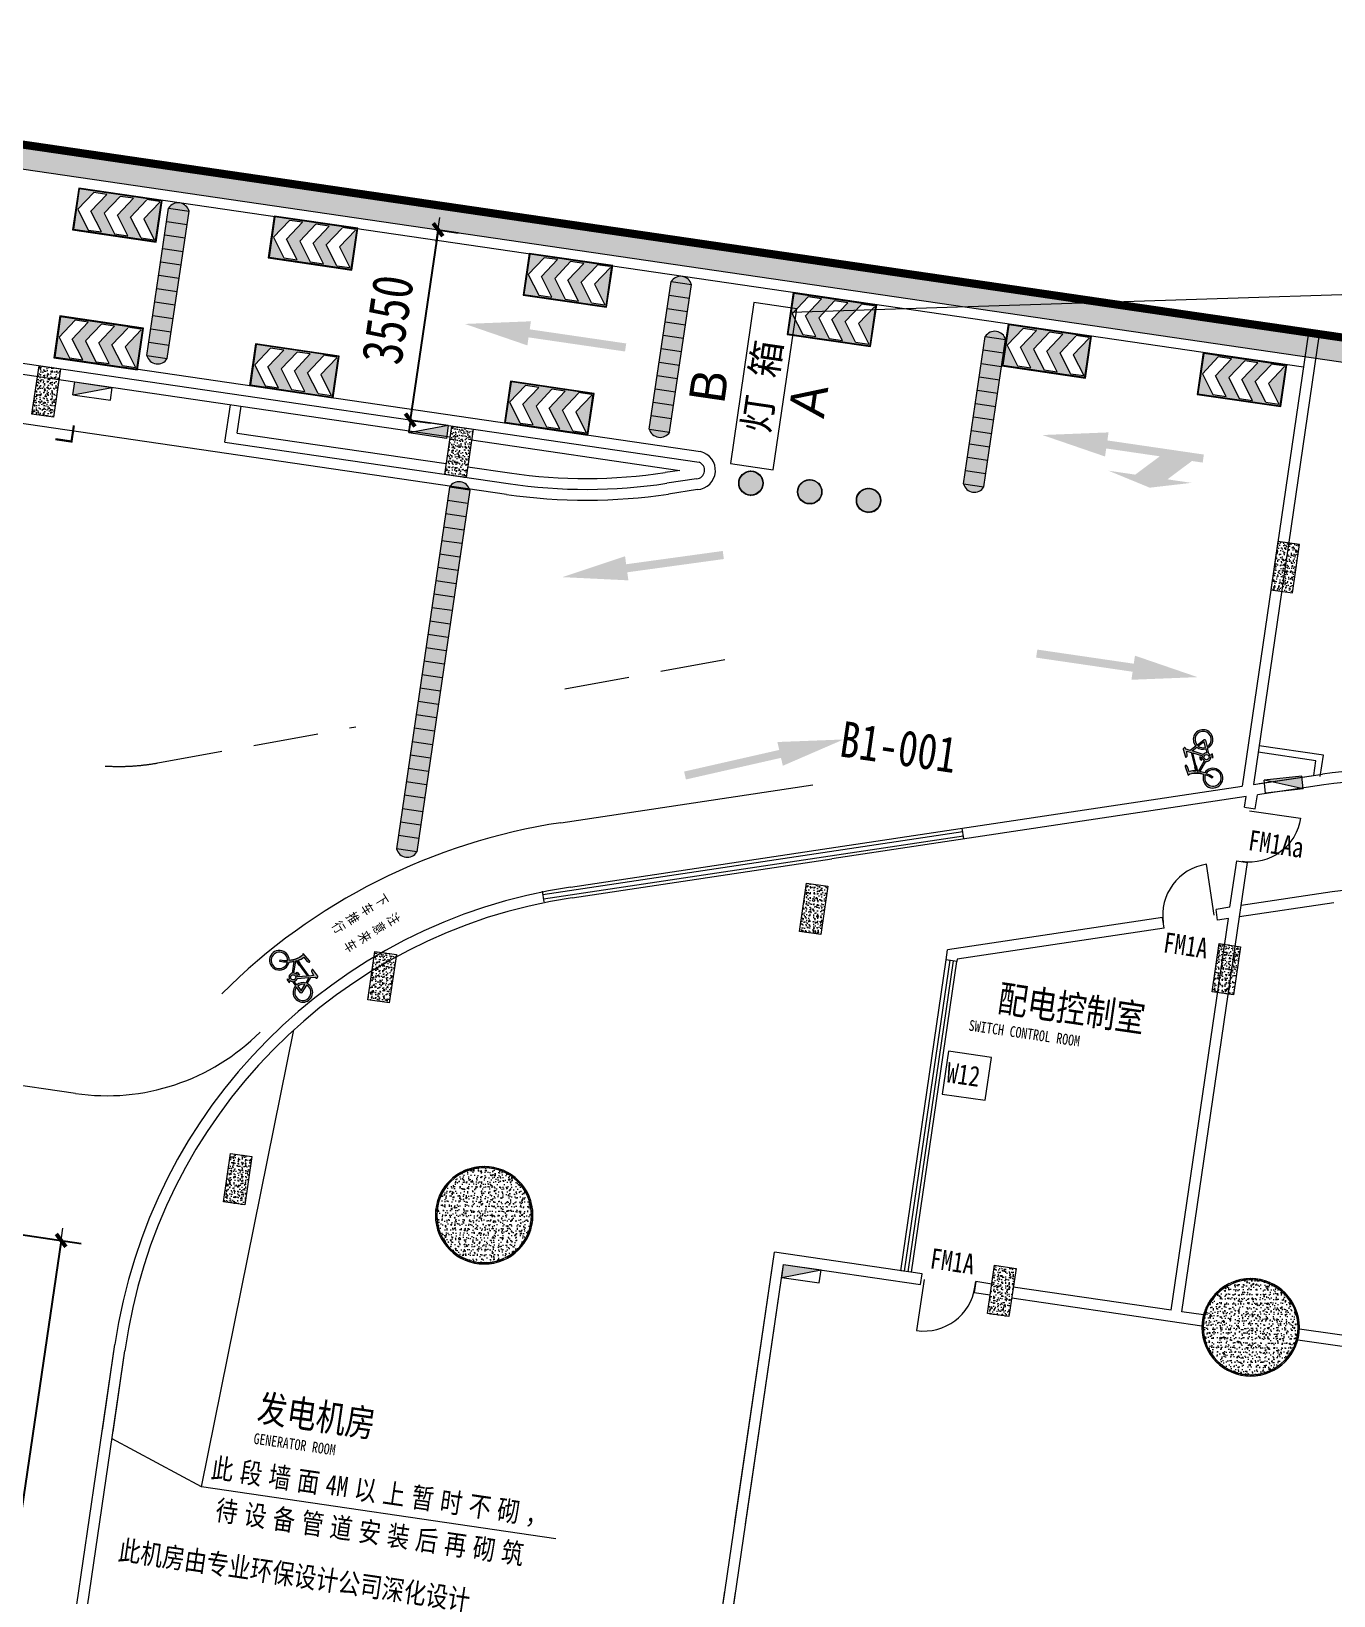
# Model space of a CAD drawing. Header units: inches. Extents: x -414268 to 632271, y -366004 to 318730.
# Drawn here: x 527222 to 551264, y 111074 to 139950 of the extents above; entities that cross this region are included whole.
import ezdxf
from ezdxf.enums import TextEntityAlignment as Align

# ---------------------------------------------------------------- set-up
doc = ezdxf.new("R2010")
doc.units = ezdxf.units.IN
doc.header["$LTSCALE"] = 1200
doc.header["$MEASUREMENT"] = 0
for name, pattern in [('DASH', [0.35, 0.25, -0.1]), ('DASHEDX2', [1.5, 1, -0.5]), ('LTP-UG1$0$HIDDEN', [0.375, 0.25, -0.125])]:
    doc.linetypes.add(name, pattern=pattern)
doc.layers.get('0').update_dxf_attribs({"linetype": 'CONTINUOUS', "lineweight": 0})
doc.layers.get('DEFPOINTS').update_dxf_attribs({"linetype": 'CONTINUOUS', "lineweight": 0})
for name, color, linetype, lineweight in [('0--PAI--', 7, 'CONTINUOUS', 0), ('0--PAI--BLACK', 7, 'CONTINUOUS', 0), ('0--PAI--BLUE', 5, 'CONTINUOUS', 0), ('0--PAI--HUANG', 40, 'CONTINUOUS', 0), ('0--尺寸', 3, 'CONTINUOUS', 0), ('0--灯箱编号', 3, 'CONTINUOUS', 0), ('0--直行箭头', 7, 'CONTINUOUS', 0), ('0--立面标', 7, 'CONTINUOUS', 0), ('0--路缘线', 1, 'CONTINUOUS', 0), ('0－－直行转弯箭头', 7, 'CONTINUOUS', 0), ('7', 7, 'CONTINUOUS', 0), ('COL-GRID-UG-2$0$A-ANNO-DIM', 7, 'CONTINUOUS', 0), ('COL-GRID-UG-2$0$A-CORE-PAR', 7, 'CONTINUOUS', 0), ('COL-GRID-UG-2$0$A-MTRL-HTC', 7, 'CONTINUOUS', 0), ('COL-GRID-UG-2$0$STR-COMP-0', 7, 'CONTINUOUS', 0), ('COL-GRID-UG-2$0$STR-COMP-4', 7, 'CONTINUOUS', 0), ('COLUMN', 7, 'CONTINUOUS', 0), ('EN-TEXT', 7, 'CONTINUOUS', 0), ('HATCH', 7, 'CONTINUOUS', 0), ('HY消火栓', 7, 'CONTINUOUS', 0), ('LEE-KT1', 7, 'CONTINUOUS', 0), ('LTP-UG1$0$A-CONC-PART', 7, 'CONTINUOUS', 0), ('PUB_HATCH', 7, 'CONTINUOUS', 0), ('PUB_TEXT', 7, 'CONTINUOUS', 0), ('WALL', 7, 'CONTINUOUS', 0), ('WINDOW', 7, 'CONTINUOUS', 0), ('WINDOW_TEXT', 7, 'CONTINUOUS', 0)]:
    doc.layers.add(name, color=color, linetype=linetype, lineweight=lineweight)
doc.styles.add('-宋体', font='', dxfattribs={"width": 0.8})
doc.styles.add('-黑体', font='simhei.ttf', dxfattribs={"width": 0.8})
doc.styles.add('COL-GRID-UG-1_8A_200701112', font='romans.shx', dxfattribs={"width": 0.85})
doc.styles.add('SIMPLEX', font='SIMPLEX.SHX')
doc.styles.add('方正大黑', font='', dxfattribs={"width": 0.8})
doc.styles.get('-宋体').set_extended_font_data('SimSun')
doc.styles.get('方正大黑').set_extended_font_data('FZDaHei-B02S')
doc.dimstyles.new('DIMN150', dxfattribs={"dimscale": 1.5, "dimtxt": 250, "dimasz": 1, "dimexe": 250, "dimexo": 300, "dimgap": 150, "dimtad": 1, "dimdec": 0, "dimzin": 0, "dimdsep": 46, "dimtxsty": 'COL-GRID-UG-1_8A_200701112', "dimblk": '_DIMX', "dimcen": 0.09, "dimdle": 0.375, "dimclrd": 1, "dimclre": 1, "dimclrt": 7, "dimadec": 0, "dimazin": 0, "dimtfac": 1, "dimtdec": 0, "dimtix": 1, "dimtmove": 0, "dimatfit": 3, "dimldrblk": '_DIMX', "dimfxl": 250, "dimtolj": 1, "dimtzin": 0, "dimarcsym": 0})

# ---------------------------------------------------------------- blocks, each defined once
blk = doc.blocks.new('COL-GRID-UG-2$0$_8')
at = {"layer": 'COL-GRID-UG-2$0$STR-COMP-4'}
h = blk.add_hatch(dxfattribs=at)
h.set_pattern_fill('AR-CONC', color=251, scale=0.02, angle=8.3206, style=0)
h.set_pattern_definition([(50, (-65.09035, -5.26929), (0.14345204, -0.01255043), [0.015, -0.165]), (355, (-65.09035, -5.26929), (-0.02775027, 0.15043843), [0.012, -0.132]), (100.4514, (-65.0784, -5.27034), (0.11570188, 0.1378879), [0.01274804, -0.14022842]), (46.1842, (-65.09035, -5.2293), (0.2134482, -0.0331038), [0.0225, -0.2475]), (96.6356, (-65.07256, -5.23205), (0.18693254, 0.1948236), [0.01912206, -0.2103426]), (351.1842, (-65.09035, -5.2293), (0.1869324, 0.1948237), [0.018, -0.198]), (21, (-65.07035, -5.23929), (0.1193814, -0.08052378), [0.015, -0.165]), (326, (-65.07035, -5.23929), (0.04866307, 0.14503), [0.012, -0.132]), (71.4514, (-65.0604, -5.246), (0.16804453, 0.0645061), [0.01274804, -0.14022842]), (37.5, (-65.09035, -5.26929), (0.00243197, 0.06657877), [0, -0.1304, 0, -0.134, 0, -0.1325]), (7.5, (-65.09035, -5.26929), (0.05261391, 0.07888234), [0, -0.0764, 0, -0.1274, 0, -0.0505]), (327.5, (-65.13495, -5.26929), (0.106764487, -0.004510974), [0, -0.05, 0, -0.156, 0, -0.207]), (317.5, (-65.15495, -5.26929), (0.11663723, 0.020021), [0, -0.065, 0, -0.1036, 0, -0.147])])
h.paths.add_polyline_path([(0.45, -0.2), (-0.45, -0.2), (-0.45, 0.2), (0.45, 0.2)])
at = {"layer": 'COL-GRID-UG-2$0$STR-COMP-0'}
blk.add_lwpolyline([(0.45, -0.2), (-0.45, -0.2), (-0.45, 0.2), (0.45, 0.2)], close=True, dxfattribs=at)
blk = doc.blocks.new('COL-GRID-UG-2$0$COL_1_8')
at = {"layer": 'COL-GRID-UG-2$0$A-MTRL-HTC'}
h = blk.add_hatch(dxfattribs=at)
h.set_pattern_fill('STEEL', color=256, scale=0.5, style=0)
h.set_pattern_definition([(315, (21.45, -21.45), (-0.04419417, -0.04419417), []), (315, (21.45, -21.48125), (-0.04419417, -0.04419417), [])])
edge = h.paths.add_edge_path(flags=16)
edge.add_arc((0, 0), 0.875, 0, 360)
edge = h.paths.add_edge_path()
edge.add_arc((0, 0), 0.9, 0, 360)
h = blk.add_hatch(dxfattribs=at)
h.set_pattern_fill('AR-CONC', color=256, scale=0.025, style=0)
h.set_pattern_definition([(310, (21.45, -21.45), (0.17931505, 0.015688), [0.01875, -0.20625]), (5, (21.45, -21.45), (-0.0346878, -0.188048), [0.015, -0.165]), (259.5486, (21.46494, -21.4487), (0.1446273, -0.1723599), [0.015935, -0.1752855]), (313.8158, (21.45, -21.5), (0.2668103, 0.0413798), [0.028125, -0.309375]), (263.3644, (21.47223, -21.49655), (0.2336657, -0.2435295), [0.0239026, -0.2629282]), (8.8158, (21.45, -21.5), (0.2336655, -0.2435297), [0.0225, -0.2475]), (339, (21.475, -21.4875), (0.14922676, 0.1006547), [0.01875, -0.20625]), (34, (21.475, -21.4875), (0.0608288, -0.1812875), [0.015, -0.165]), (288.5486, (21.48744, -21.47911), (0.2100557, -0.0806326), [0.015935, -0.1752855]), (322.5, (21.45, -21.45), (0.00303996, -0.08322346), [0, -0.163, 0, -0.1675, 0, -0.165625]), (352.5, (21.45, -21.45), (0.06576738, -0.09860293), [0, -0.0955, 0, -0.15925, 0, -0.063125]), (32.5, (21.39425, -21.45), (0.13345561, 0.00563872), [0, -0.0625, 0, -0.195, 0, -0.25875]), (42.5, (21.36925, -21.45), (0.14579654, -0.02502625), [0, -0.08125, 0, -0.1295, 0, -0.18375])])
edge = h.paths.add_edge_path()
edge.add_arc((0, 0), 0.875, 0, 360)
at = {"layer": 'COL-GRID-UG-2$0$A-CORE-PAR'}
for radius in [0.9, 0.875]:
    blk.add_circle((0, 0), radius, dxfattribs=at)
blk = doc.blocks.new('HY')
for p, q in [((0, 0), (0.24, 0)), ((0, 0), (0.24, -0.7)), ((0, 0), (0, -0.7)), ((0.24, 0), (0.24, -0.7)), ((0, -0.7), (0.24, -0.7))]:
    blk.add_line(p, q)
blk.add_solid([(0, 0), (0.24, 0), (0.24, -0.7)])
blk = doc.blocks.new('_DBLK')
blk.add_line((-0.45, 0), (-0.45, -0.95))
blk.add_arc((-0.45, 0), 0.95, 270, 0)
at = {"layer": 'WINDOW_TEXT', "style": 'SIMPLEX', "flags": 9}
blk.add_attdef('A', text='', height=1, dxfattribs=at).set_placement((0, 1.5), align=Align.MIDDLE)
blk = doc.blocks.new('_GCBLK')
at = {"linetype": 'DASH'}
for p, q in [((-0.5, -0.5), (-0.5, 0.5)), ((0.5, -0.5), (0.5, 0.5)), ((-0.5, 0.2), (0.5, 0.2)), ((-0.5, -0.2), (0.5, -0.2))]:
    blk.add_line(p, q, dxfattribs=at)
at = {"layer": 'WINDOW_TEXT', "style": 'SIMPLEX', "flags": 9}
blk.add_attdef('A', text='', height=1, dxfattribs=at).set_placement((0, 1.5), align=Align.MIDDLE)
blk = doc.blocks.new('_WBLK')
for p, q in [((-0.5, 0.5), (0.5, 0.5)), ((0.5, 0.1667), (-0.5, 0.1667)), ((0.5, -0.1667), (-0.5, -0.1667)), ((-0.5, -0.5), (0.5, -0.5))]:
    blk.add_line(p, q)
at = {"layer": 'WINDOW_TEXT', "style": 'SIMPLEX', "flags": 9}
blk.add_attdef('A', text='', height=1, dxfattribs=at).set_placement((0, 1.5), align=Align.MIDDLE)
blk = doc.blocks.new('A$C5703102E')
at = {"layer": '0--PAI--BLUE'}
h = blk.add_hatch(color=5, dxfattribs=at)
h.paths.add_polyline_path([(220, 300), (410, 569), (220, 569), (30, 300), (220, 30), (410, 30)], flags=16)
h.paths.add_polyline_path([(10, 10), (1189, 10), (1189, 589), (10, 589)])
h.paths.add_polyline_path([(410, 300), (600, 30), (790, 30), (600, 300), (790, 569), (600, 569)], flags=16)
h.paths.add_polyline_path([(1169, 30), (979, 30), (790, 300), (979, 569), (1169, 569), (979, 300)], flags=16)
at = {"layer": '0--PAI--'}
for p, q in [((789, 300), (979, 569)), ((1169, 569), (979, 300)), ((979, 30), (789, 300)), ((979, 300), (1169, 30))]:
    blk.add_line(p, q, dxfattribs=at)
for points in [[(0, 0), (1199, 0), (1199, 599), (0, 599)], [(10, 10), (1189, 10), (1189, 589), (10, 589)], [(220, 300), (410, 569), (220, 569), (30, 300), (220, 30), (410, 30)], [(410, 300), (599, 30), (789, 30), (599, 300), (789, 569), (599, 569)]]:
    blk.add_lwpolyline(points, close=True, dxfattribs=at)
for points in [[(1169, 579), (979, 579)], [(979, 30), (1169, 30)]]:
    blk.add_lwpolyline(points, dxfattribs=at)
blk = doc.blocks.new('A$C7F7E4F65')
at = {"layer": '0--PAI--BLACK'}
h = blk.add_hatch(color=256, dxfattribs=at)
h.paths.add_polyline_path([(6875, 0, 0.657895), (6875, 380)])
h.paths.add_polyline_path([(6375, 380), (6375, 0), (6625, 0), (6625, 380)])
h.paths.add_polyline_path([(6125, 380), (5875, 380), (5875, 0), (6125, 0)])
h.paths.add_polyline_path([(5625, 380), (5375, 380), (5375, 0), (5625, 0)])
h.paths.add_polyline_path([(5125, 380), (4875, 380), (4875, 0), (5125, 0)])
h.paths.add_polyline_path([(4375, 0), (4625, 0), (4625, 380), (4375, 380)])
h.paths.add_polyline_path([(3875, 0), (4125, 0), (4125, 380), (3875, 380)])
h.paths.add_polyline_path([(3625, 380), (3375, 380), (3375, 0), (3625, 0)])
h.paths.add_polyline_path([(2875, 0), (3125, 0), (3125, 380), (2875, 380)])
h.paths.add_polyline_path([(2625, 380), (2375, 380), (2375, 0), (2625, 0)])
h.paths.add_polyline_path([(2125, 380), (1875, 380), (1875, 0), (2125, 0)])
h.paths.add_polyline_path([(1375, 0), (1625, 0), (1625, 380), (1375, 380)])
h.paths.add_polyline_path([(875, 0), (1125, 0), (1125, 380), (875, 380)])
h.paths.add_polyline_path([(375, 0), (625, 0), (625, 380), (375, 380)])
h.paths.add_polyline_path([(125, 380, 0.657895), (125, 0)])
at = {"layer": '0--PAI--HUANG'}
h = blk.add_hatch(color=40, dxfattribs=at)
h.paths.add_polyline_path([(6625, 0), (6875, 0), (6875, 380), (6625, 380)])
h.paths.add_polyline_path([(6375, 380), (6125, 380), (6125, 0), (6375, 0)])
h.paths.add_polyline_path([(5625, 0), (5875, 0), (5875, 380), (5625, 380)])
h.paths.add_polyline_path([(5125, 0), (5375, 0), (5375, 380), (5125, 380)])
h.paths.add_polyline_path([(4875, 380), (4625, 380), (4625, 0), (4875, 0)])
h.paths.add_polyline_path([(4125, 0), (4375, 0), (4375, 380), (4125, 380)])
h.paths.add_polyline_path([(3625, 0), (3875, 0), (3875, 380), (3625, 380)])
h.paths.add_polyline_path([(3125, 0), (3375, 0), (3375, 380), (3125, 380)])
h.paths.add_polyline_path([(2625, 0), (2875, 0), (2875, 380), (2625, 380)])
h.paths.add_polyline_path([(2375, 380), (2125, 380), (2125, 0), (2375, 0)])
h.paths.add_polyline_path([(1875, 380), (1625, 380), (1625, 0), (1875, 0)])
h.paths.add_polyline_path([(1125, 0), (1375, 0), (1375, 380), (1125, 380)])
h.paths.add_polyline_path([(875, 380), (625, 380), (625, 0), (875, 0)])
h.paths.add_polyline_path([(375, 380), (125, 380), (125, 0), (375, 0)])
for p, q in [((125, 380), (6875, 380)), ((125, 380), (125, 0)), ((375, 380), (375, 0)), ((625, 380), (625, 0)), ((875, 380), (875, 0)), ((1125, 380), (1125, 0)), ((1375, 380), (1375, 0)), ((1625, 380), (1625, 0)), ((1875, 380), (1875, 0)), ((2125, 380), (2125, 0)), ((2375, 380), (2375, 0)), ((2625, 380), (2625, 0)), ((2875, 380), (2875, 0)), ((3125, 380), (3125, 0)), ((3375, 380), (3375, 0)), ((3625, 380), (3625, 0)), ((3875, 380), (3875, 0)), ((4125, 380), (4125, 0)), ((4375, 380), (4375, 0)), ((4625, 380), (4625, 0)), ((4875, 380), (4875, 0)), ((5125, 380), (5125, 0)), ((5375, 380), (5375, 0)), ((5625, 380), (5625, 0)), ((5875, 380), (5875, 0)), ((5875, 380), (5875, 0)), ((6125, 380), (6125, 0)), ((6375, 380), (6375, 0)), ((6625, 380), (6625, 0)), ((6875, 380), (6875, 0)), ((125, 0), (6875, 0))]:
    blk.add_line(p, q)
for centre, start, end in [((207, 190), 113.3186, 246.6814), ((6793, 190), 293.3186, 66.6814)]:
    blk.add_arc(centre, 207, start, end)
blk = doc.blocks.new('_DIMX')
blk.add_line((-150, 0), (150, 0))
at = {"const_width": 50}
blk.add_lwpolyline([(-70, -70), (70, 70)], dxfattribs=at)
blk = doc.blocks.new('*D289')
at = {"layer": '0--尺寸', "color": 0, "lineweight": -2}
for p, q in [((534730, 136285), (534216, 132775)), ((534731, 136286), (535101, 136232)), ((534217, 132774), (534587, 132720))]:
    blk.add_line(p, q, dxfattribs=at)
at = {"layer": 'DEFPOINTS', "color": 0}
for p in [(534286, 136352), (533772, 132839), (534216, 132774)]:
    blk.add_point(p, dxfattribs=at)
at = {"layer": '0--尺寸', "color": 0, "lineweight": -2, "xscale": 1.5, "yscale": 1.5, "zscale": 1.5}
for p, rotation in [((534730, 136287), 81.6793996836047), ((534216, 132774), 261.6793996836047)]:
    blk.add_blockref('_DIMX', p, dxfattribs=dict(at, rotation=rotation))
at = {"layer": '0--尺寸', "color": 7, "insert": (533801, 134629), "char_height": 750, "attachment_point": 5, "rotation": 81.6794, "style": '-黑体'}
blk.add_mtext('\\A1;3550', dxfattribs=at)
blk = doc.blocks.new('*D267')
at = {"layer": '0--尺寸', "color": 0, "lineweight": -2}
for p, q in [((526482, 117820), (528143, 117577)), ((527771, 117630), (526325, 107738)), ((525034, 107926), (526696, 107683))]:
    blk.add_line(p, q, dxfattribs=at)
at = {"layer": 'DEFPOINTS', "color": 0}
for p in [(526036, 117885), (524589, 107991), (526325, 107737)]:
    blk.add_point(p, dxfattribs=at)
at = {"layer": '0--尺寸', "color": 0, "lineweight": -2, "xscale": 1.5, "yscale": 1.5, "zscale": 1.5}
for p, rotation in [((527772, 117632), 81.6793996836047), ((526325, 107737), 261.6793996836047)]:
    blk.add_blockref('_DIMX', p, dxfattribs=dict(at, rotation=rotation))
at = {"layer": '0--尺寸', "color": 7, "insert": (526376, 112783), "char_height": 750, "attachment_point": 5, "rotation": 81.6794, "style": '-黑体'}
blk.add_mtext('\\A1;10000', dxfattribs=at)
blk = doc.blocks.new('A$C27DE676E')
at = {"layer": 'PUB_HATCH'}
h = blk.add_hatch(color=256, dxfattribs=at)
edge = h.paths.add_edge_path(flags=16)
edge.add_line((-949, 87296), (-1159, 87296))
edge.add_arc((-914, 87358), 252, 194.1632, 478.2282)
edge.add_line((-1033, 87579), (-926, 87331))
edge.add_arc((-949, 87321), 25, -90, 23.2881, ccw=False)
edge = h.paths.add_edge_path(flags=16)
edge.add_arc((-1466, 87390), 130, 340.0549, 395.9346)
edge.add_line((-1361, 87467), (-1172, 87775))
edge.add_line((-1172, 87775), (-1096, 87599))
edge.add_arc((-914, 87358), 302, 127.0261, 182.2079)
edge.add_line((-1216, 87346), (-1344, 87346))
edge = h.paths.add_edge_path(flags=16)
edge.add_arc((-1466, 87390), 80.3, 0, 360)
edge = h.paths.add_edge_path(flags=16)
edge.add_line((-987, 87346), (-1076, 87551))
edge.add_arc((-914, 87358), 252, 129.8245, 182.6464)
edge.add_line((-1166, 87346), (-987, 87346))
edge = h.paths.add_edge_path(flags=16)
edge.add_arc((-2139, 87358), 252, 51.2959, 400.3816)
edge.add_arc((-2800, 88110), 1037, 312.5857, 325.3395, ccw=False)
edge.add_line((-2099, 87347), (-2132, 87384))
edge.add_arc((-2697, 88033), 861, 311.0034, 326.1747)
edge = h.paths.add_edge_path()
edge.add_arc((-1466, 87390), 130, 281.0612, 313.545)
edge.add_line((-1376, 87296), (-1210, 87296))
edge.add_arc((-914, 87358), 302, 191.7801, 477.4084)
edge.add_line((-1053, 87626), (-1140, 87827))
edge.add_line((-1140, 87827), (-1071, 87940))
edge.add_line((-1071, 87940), (-1022, 87957))
edge.add_arc((-1027, 87971), 15, 289.6397, 392.0254)
edge.add_line((-1014, 87979), (-1035, 88013))
edge.add_arc((-1048, 88005), 15, 32.0254, 90)
edge.add_line((-1048, 88020), (-1299, 88020))
edge.add_arc((-1299, 88005), 15, 90, 191.7772)
edge.add_line((-1313, 88002), (-1290, 87965))
edge.add_arc((-1277, 87973), 15, 211.9134, 257.5468)
edge.add_line((-1280, 87958), (-1138, 87927))
edge.add_line((-1138, 87927), (-1206, 87814))
edge.add_line((-1206, 87814), (-1794, 87814))
edge.add_arc((-2177, 87957), 408, 339.62, 369.1838)
edge.add_line((-1774, 88022), (-1606, 88030))
edge.add_arc((-1607, 88055), 25, 272.7809, 297.042)
edge.add_line((-1596, 88033), (-1552, 88056))
edge.add_arc((-1573, 88068), 25, 329.0166, 388.3193)
edge.add_line((-1551, 88080), (-1553, 88084))
edge.add_arc((-1575, 88072), 25, 28.3193, 95.028)
edge.add_line((-1578, 88097), (-1870, 88071))
edge.add_line((-1870, 88071), (-1836, 88016))
edge.add_arc((-2697, 88033), 861, 329.5201, 358.8388, ccw=False)
edge.add_arc((-2139, 87358), 302, 52.3846, 403.1539)
edge.add_arc((-2800, 88110), 1037, 328.2002, 336.7644)
edge.add_line((-1848, 87701), (-1587, 87440))
edge.add_arc((-1466, 87390), 130, 157.5415, 258.9388)
edge.add_line((-1491, 87262), (-1491, 87221))
edge.add_line((-1491, 87221), (-1522, 87221))
edge.add_line((-1522, 87221), (-1522, 87195))
edge.add_line((-1522, 87195), (-1410, 87195))
edge.add_line((-1410, 87195), (-1410, 87221))
edge.add_line((-1410, 87221), (-1441, 87221))
edge.add_line((-1441, 87221), (-1441, 87262))
edge.add_line((-1441, 87262), (-1441, 87262))
edge = h.paths.add_edge_path(flags=16)
edge.add_line((-1491, 87517), (-1491, 87559))
edge.add_line((-1491, 87559), (-1522, 87559))
edge.add_line((-1522, 87559), (-1522, 87586))
edge.add_line((-1522, 87586), (-1410, 87586))
edge.add_line((-1410, 87586), (-1410, 87559))
edge.add_line((-1410, 87559), (-1441, 87559))
edge.add_line((-1441, 87559), (-1441, 87517))
edge.add_line((-1441, 87517), (-1441, 87518))
edge.add_arc((-1466, 87390), 130, 58.4985, 78.9388, ccw=False)
edge.add_line((-1398, 87501), (-1237, 87764))
edge.add_line((-1237, 87764), (-1823, 87764))
edge.add_arc((-2800, 88110), 1037, 339.7737, 340.5142, ccw=False)
edge.add_line((-1827, 87752), (-1558, 87483))
edge.add_arc((-1466, 87390), 130, 101.0612, 134.9776, ccw=False)
edge.add_line((-1491, 87518), (-1491, 87517))
for p, q in [((-1823, 87764), (-1827, 87752)), ((-1640, 87764), (-1823, 87764)), ((-1773, 87897), (-1794, 87814)), ((-1794, 87814), (-1690, 87814))]:
    blk.add_line(p, q)
for points in [[(-1441, 87262, 0.142694), (-1376, 87296), (-1210, 87296, 2.972652), (-1053, 87626), (-1140, 87827), (-1071, 87940), (-1022, 87957, 0.479043), (-1014, 87979), (-1035, 88013, 0.258499), (-1048, 88020), (-1299, 88020, 0.475783), (-1313, 88002), (-1290, 87965, 0.201787), (-1280, 87958), (-1138, 87927), (-1206, 87814), (-1794, 87814, 0.129717), (-1774, 88022), (-1606, 88030, 0.106257), (-1596, 88033), (-1552, 88056, 0.264691), (-1551, 88080), (-1553, 88084, 0.29958), (-1578, 88097), (-1870, 88071), (-1836, 88016, -0.128629), (-1955, 87597, 24.814802), (-1919, 87564, 0.037386), (-1848, 87701), (-1587, 87440, 0.473752), (-1491, 87262), (-1491, 87221), (-1522, 87221), (-1522, 87195), (-1410, 87195), (-1410, 87221), (-1441, 87221), (-1441, 87262)], [(-1491, 87518, 0.149078), (-1558, 87483), (-1827, 87752, 0.003231), (-1823, 87764), (-1237, 87764), (-1398, 87501, 0.089425), (-1441, 87518)]]:
    blk.add_lwpolyline(points, format="xyb")
for points in [[(-1982, 87554, 20.982579), (-1947, 87521, -0.055706), (-2099, 87347), (-2132, 87384, 0.066294)], [(-1344, 87346, 0.248771), (-1361, 87467), (-1172, 87775), (-1096, 87599, 0.245539), (-1216, 87346), (-1344, 87346)], [(-949, 87296), (-1159, 87296, 2.906889), (-1033, 87579), (-926, 87331, -0.53894)], [(-987, 87346), (-1076, 87551, 0.234649), (-1166, 87346)]]:
    blk.add_lwpolyline(points, format="xyb", close=True)
blk.add_lwpolyline([(-1491, 87517), (-1491, 87559), (-1522, 87559), (-1522, 87586), (-1410, 87586), (-1410, 87559), (-1441, 87559), (-1441, 87517)])
blk.add_circle((-1466, 87390), 80.3)
blk.add_arc((-2697, 88033), 861, 333.0077, 355.3006)
blk = doc.blocks.new('A$C38B76CD0')
h = blk.add_hatch()
h.set_pattern_fill('STEEL', color=256, scale=0.5, angle=8.3206, style=0)
h.set_pattern_definition([(45, (24839.27, 99210.026), (-44.19417, 44.19417), []), (45, (24839.27, 99241.276), (-44.19417, 44.19417), [])])
edge = h.paths.add_edge_path(flags=16)
edge.add_arc((3389, 77760), 875, 0, 360)
edge = h.paths.add_edge_path()
edge.add_arc((3389, 77760), 900, 0, 360)
h = blk.add_hatch(color=256)
edge = h.paths.add_edge_path()
edge.add_arc((3389, 77760), 875, 0, 360)
for radius in [900, 875]:
    blk.add_circle((3389, 77760), radius)
blk = doc.blocks.new('A$C64E23C6A')
at = {"layer": '0--PAI--BLACK'}
h = blk.add_hatch(color=256, dxfattribs=at)
h.paths.add_polyline_path([(2875, 0, 0.657895), (2875, 380)])
h.paths.add_polyline_path([(2375, 0), (2625, 0), (2625, 380), (2375, 380)])
h.paths.add_polyline_path([(1875, 0), (2125, 0), (2125, 380), (1875, 380)])
h.paths.add_polyline_path([(1625, 380), (1375, 380), (1375, 0), (1625, 0)])
h.paths.add_polyline_path([(1125, 380), (875, 380), (875, 0), (1125, 0)])
h.paths.add_polyline_path([(375, 0), (625, 0), (625, 380), (375, 380)])
h.paths.add_polyline_path([(125, 0), (125, 380, 0.657895)])
at = {"layer": '0--PAI--HUANG'}
h = blk.add_hatch(color=40, dxfattribs=at)
h.paths.add_polyline_path([(2875, 380), (2625, 380), (2625, 0), (2875, 0)])
h.paths.add_polyline_path([(2375, 380), (2125, 380), (2125, 0), (2375, 0)])
h.paths.add_polyline_path([(1875, 380), (1625, 380), (1625, 0), (1875, 0)])
h.paths.add_polyline_path([(1375, 380), (1125, 380), (1125, 0), (1375, 0)])
h.paths.add_polyline_path([(875, 380), (625, 380), (625, 0), (875, 0)])
h.paths.add_polyline_path([(375, 380), (125, 380), (125, 0), (375, 0)])
for p, q in [((125, 380), (2875, 380)), ((125, 380), (125, 0)), ((375, 380), (375, 0)), ((625, 380), (625, 0)), ((875, 380), (875, 0)), ((1125, 380), (1125, 0)), ((1375, 380), (1375, 0)), ((1625, 380), (1625, 0)), ((1875, 380), (1875, 0)), ((2125, 380), (2125, 0)), ((2375, 380), (2375, 0)), ((2625, 380), (2625, 0)), ((2875, 380), (2875, 0)), ((125, 0), (2875, 0))]:
    blk.add_line(p, q)
for centre, start, end in [((207, 190), 113.3186, 246.6814), ((2793, 190), 293.3186, 66.6814)]:
    blk.add_arc(centre, 207, start, end)
blk = doc.blocks.new('A$C7C86658F')
at = {"lineweight": 0, "ltscale": 5}
blk.add_lwpolyline([(-6107, 112213), (-3107, 112213), (-3107, 113013), (-6107, 113013)], close=True, dxfattribs=at)
at = {"layer": 'PUB_TEXT', "style": '-宋体'}
blk.add_text('灯 箱', height=500, dxfattribs=at).set_placement((-5467, 112392))
blk = doc.blocks.new('A$C05C00BD5')
blk.add_blockref('A$C7C86658F', (15918, -1756))
at = {"color": 1, "style": '方正大黑'}
for s, p in [('B', (10869, 111531)), ('A', (10869, 109671))]:
    blk.add_text(s, height=662, dxfattribs=at).set_placement(p)

msp = doc.modelspace()

# ---------------------------------------------------------------- hatches: boundary and pattern name
at = {"layer": '0--直行箭头'}
for points in [[(535224.8, 134547.6), (536444.7, 134596.5), (536423, 134448.1), (538204.1, 134187.6), (538182.4, 134039.2), (536401.3, 134299.7), (536379.6, 134151.3)], [(537024.3, 129874.4), (538182.5, 130260.7), (538202.9, 130112.1), (539986.2, 130357.1), (540006.6, 130208.5), (538223.3, 129963.5), (538243.8, 129814.9)], [(548750.1, 128028.7), (547595.3, 128425), (547573.6, 128276.6), (545792.5, 128537.1), (545770.8, 128388.7), (547551.9, 128128.2), (547530.2, 127979.8)], [(542214.9, 126877.7), (540994.9, 126831.1), (541028.1, 126684.9), (539272.9, 126285.9), (539306.1, 126139.7), (541061.4, 126538.6), (541094.6, 126392.3)]]:
    msp.add_hatch(color=256, dxfattribs=at).paths.add_polyline_path(points)
at = {"layer": '0－－直行转弯箭头'}
msp.add_hatch(color=256, dxfattribs=at).paths.add_polyline_path([(547105.5, 131838.9), (547600.3, 131766.6), (548054, 132104.5), (547064.5, 132249.2), (547042.8, 132100.8), (545888, 132497.1), (547107.9, 132546), (547086.2, 132397.6), (548867.2, 132137.1), (548845.5, 131988.7), (548647.6, 132017.7), (548194, 131679.7), (548639.2, 131614.6), (547868.2, 131525.3)])
at = {"layer": 'HATCH'}
h = msp.add_hatch(color=256, dxfattribs=at)
edge = h.paths.add_edge_path()
edge.add_line((588533.5, 63914.1), (587631.6, 52530.3))
edge.add_line((587631.6, 52530.3), (582231.3, 48246.9))
edge.add_line((582231.3, 48246.9), (507277.7, 59208.8))
edge.add_arc((508659.6, 68658.3), 9550, 182.04164, 261.67951, ccw=False)
edge.add_arc((1254366.3, 95241.6), 755730.3, 176.5958658, 182.0416388, ccw=False)
edge.add_arc((515953.5, 223648.3), 85048.2, 259.167338, 271.799684)
edge.add_line((518624.4, 138642), (593585.3, 127678.9))
edge.add_line((593585.3, 127678.9), (588969.1, 69412.1))
edge.add_line((588969.1, 69412.1), (589418.9, 69391.8))
edge.add_line((589418.9, 69391.8), (594067.2, 128063.2))
edge.add_line((594067.2, 128063.2), (518650.1, 139093.1))
edge.add_arc((515953.5, 223648.3), 84598.2, 258.82023, 271.826634, ccw=False)
edge.add_arc((1254366.3, 95241.6), 756180.3, 176.5569181, 182.0416388)
edge.add_arc((508659.6, 68658.3), 10000, 182.04164, 261.67951)
edge.add_line((507212.5, 58763.6), (582358.6, 47773.5))
edge.add_line((582358.6, 47773.5), (588064.8, 52299.5))
edge.add_line((588064.8, 52299.5), (588984.4, 63907.8))
edge.add_line((588984.4, 63907.8), (588533.5, 63914.1))

# ---------------------------------------------------------------- linework, layer by layer
for p, q in [((530361.5, 113082.8), (532070.7, 121519.8)), ((530361.5, 113082.8), (528712.8, 113971.2)), ((536902.9, 112126.1), (530361.5, 113082.8))]:
    msp.add_line(p, q)
at = {"color": 6}
msp.add_lwpolyline([(541253.8, 134763.4), (553526.3, 135156.9), (581630.3, 131122.3)], dxfattribs=at)
at = {"layer": '0--立面标', "const_width": 40}
msp.add_lwpolyline([(527667.5, 132420.8), (527964.4, 132377.4), (528007.8, 132674.2)], dxfattribs=at)
at = {"layer": '0--路缘线'}
for p, q in [((550705.9, 133747.9), (528096.5, 137054.6)), ((527640.6, 133937.8), (539577.8, 132191.9)), ((539518.8, 131488.9), (538984.2, 131408)), ((536996.8, 125341.4), (541647, 126039.6)), ((528035.7, 120344.3), (518849.8, 121687.7))]:
    msp.add_line(p, q, dxfattribs=at)
at = {"layer": '0--路缘线', "linetype": 'DASHEDX2'}
for p, q in [((537073.8, 127815.4), (540305.3, 128404.5)), ((529557, 126445.1), (533215.3, 127112))]:
    msp.add_line(p, q, dxfattribs=at)
at = {"layer": '0--路缘线'}
msp.add_lwpolyline([(535993.6, 131402.3), (520733.4, 133634.1), (515304.3, 132986.3), (512280.3, 132999.7, 0.3789829), (506015, 126890.8)], format="xyb", dxfattribs=at)
for centre, radius, start, end in [((539493.6, 131845), 357, 274.05994, 76.35624), ((537469.6, 141494.9), 10200, 261.6794, 278.53907), ((538659.8, 114265.5), 11200, 98.53907, 135.02441), ((528614.6, 124302.2), 4000, 261.6794, 315.02441)]:
    msp.add_arc(centre, radius, start, end, dxfattribs=at)
at = {"layer": '0--路缘线', "linetype": 'DASHEDX2'}
msp.add_arc((528839.6, 130380.2), 4000, 266.39044, 280.33196, dxfattribs=at)
at = {"layer": 'COLUMN'}
for points in [[(589418.9, 69391.8), (594067.2, 128063.2), (518650.1, 139093.1, -0.0568122), (499550.9, 140655.4, 0.0239362), (498666, 68302.1, 0.3621818), (507212.5, 58763.6), (582358.6, 47773.5), (588064.8, 52299.5), (588984.4, 63907.8)], [(588533.5, 63914.1), (587631.6, 52530.3), (582231.3, 48246.9), (507277.7, 59208.8, -0.3621818), (499115.7, 68318.1, -0.0237661), (499969.4, 140115.6, 0.0551749), (518624.4, 138642), (593585.3, 127678.9), (588969.1, 69412.1)]]:
    msp.add_lwpolyline(points, format="xyb", dxfattribs=at)
at = {"layer": 'HY消火栓'}
for p, q in [((550936.7, 126484.7), (549868.6, 126640.9)), ((551072.8, 126586.1), (549886, 126759.6)), ((550897.3, 126215.1), (550936.7, 126484.7)), ((551015.6, 126194.4), (551072.8, 126586.1))]:
    msp.add_line(p, q, dxfattribs=at)
at = {"layer": 'LTP-UG1$0$A-CONC-PART', "linetype": 'LTP-UG1$0$HIDDEN', "ltscale": 3, "const_width": 150}
msp.add_lwpolyline([(592226.8, 104814.5), (594067.2, 128063.2), (518649.4, 139088.4, -0.0493467), (502028.4, 140198.1, -0.0493467)], format="xyb", dxfattribs=at)
at = {"layer": 'WALL'}
for p, q in [((518872.6, 135018), (539548.8, 131994)), ((518872.6, 135018), (539548.8, 131994)), ((520112.2, 134634.6), (534954.3, 132463.9)), ((520112.2, 134634.6), (534954.3, 132463.9)), ((550799.6, 134388.4), (549575.2, 126016.5)), ((550799.6, 134388.4), (549575.2, 126016.5)), ((550997.5, 134359.5), (549781.9, 126047.6)), ((550997.5, 134359.5), (549781.9, 126047.6)), ((530796.1, 132364.6), (530897.4, 133057.2)), ((530796.1, 132364.6), (530897.4, 133057.2)), ((531023, 132533.5), (531095.3, 133028.3)), ((531023, 132533.5), (531095.3, 133028.3)), ((530796.1, 132364.6), (536022.5, 131600.2)), ((530796.1, 132364.6), (536022.5, 131600.2)), ((531023, 132533.5), (534881.9, 131969.1)), ((531023, 132533.5), (534881.9, 131969.1)), ((535350.1, 132406), (539193.4, 131843.9)), ((535350.1, 132406), (539193.4, 131843.9)), ((535277.7, 131911.3), (536051.5, 131798.1)), ((535277.7, 131911.3), (536051.5, 131798.1)), ((539193.4, 131843.9), (538924.8, 131803.6)), ((539193.4, 131843.9), (538924.8, 131803.6)), ((539504.1, 131688.3), (538954.5, 131605.8)), ((539504.1, 131688.3), (538954.5, 131605.8)), ((549781.9, 126047.6), (551054.4, 126238.6)), ((549885.2, 126063.1), (551054.4, 126238.6)), ((541825.2, 124852.9), (549575.2, 126016.5)), ((551084.1, 126040.9), (549855, 125856.3)), ((551084.1, 126040.9), (549855, 125856.3)), ((549648.3, 125825.3), (542001.7, 124677.1)), ((549648.3, 125825.3), (542001.7, 124677.1)), ((549619.3, 125627.4), (549648.3, 125825.3)), ((549619.3, 125627.4), (549817.2, 125598.4)), ((549817.2, 125598.4), (549855, 125856.3)), ((537175, 124154.7), (541825.2, 124852.9)), ((537175, 124154.7), (541825.2, 124852.9)), ((537204.6, 123956.9), (542001.7, 124677.1)), ((537204.6, 123956.9), (542001.7, 124677.1)), ((549349.1, 123779.7), (549474.6, 124637.9)), ((549474.6, 124637.9), (549672.5, 124609)), ((549555.8, 123810.7), (549672.5, 124609)), ((551234.5, 124062.8), (549555.8, 123810.7)), ((551234.5, 124062.8), (549555.8, 123810.7)), ((548102.5, 123592.5), (544137.3, 122997.1)), ((548132.2, 123394.7), (548102.5, 123592.5)), ((548459.4, 116314), (549525.5, 123603.9)), ((549349.1, 123779.7), (549091.4, 123741)), ((549121.1, 123543.2), (549091.4, 123741)), ((551264.2, 123865), (549525.5, 123603.9)), ((551264.2, 123865), (549525.5, 123603.9)), ((549525.5, 123603.9), (549555.8, 123810.7)), ((548132.2, 123394.7), (544313.7, 122821.4)), ((548261.5, 116342.9), (549318.9, 123572.9)), ((549318.9, 123572.9), (549121.1, 123543.2)), ((544110.2, 122811.8), (544137.3, 122997.1)), ((544308.1, 122782.8), (544110.2, 122811.8)), ((544313.7, 122821.4), (544308.1, 122782.8)), ((539947.9, 110634.7), (540939.4, 117413.8)), ((540209.3, 112422.2), (540939.4, 117413.8)), ((543666.6, 117014.9), (540939.4, 117413.8)), ((543666.6, 117014.9), (540939.4, 117413.8)), ((540116.9, 110407.9), (541108.3, 117187)), ((540407.2, 112393.2), (541108.3, 117187)), ((541108.3, 117187), (543637.7, 116817)), ((541108.3, 117187), (543637.7, 116817)), ((543468.7, 117043.9), (543270.8, 117072.8)), ((543637.7, 116817), (543666.6, 117014.9)), ((543637.7, 116817), (543666.6, 117014.9)), ((544656.1, 116870.2), (544627.1, 116672.3)), ((544656.1, 116870.2), (544627.1, 116672.3)), ((544627.1, 116672.3), (544924, 116628.9)), ((544627.1, 116672.3), (544924, 116628.9)), ((544641.6, 116771.3), (544656.1, 116870.2)), ((544641.6, 116771.3), (544656.1, 116870.2)), ((544952.9, 116826.8), (544656.1, 116870.2)), ((544952.9, 116826.8), (544656.1, 116870.2)), ((548261.5, 116342.9), (545348.7, 116768.9)), ((548261.5, 116342.9), (545348.7, 116768.9)), ((545319.8, 116571), (548831.7, 116057.4)), ((545319.8, 116571), (548831.7, 116057.4)), ((548860.7, 116255.3), (548459.4, 116314)), ((548860.7, 116255.3), (548459.4, 116314)), ((550601.8, 115798.5), (557781, 114748.6)), ((550601.8, 115798.5), (557781, 114748.6)), ((557809.9, 114946.5), (550630.7, 115996.4)), ((557809.9, 114946.5), (550630.7, 115996.4)), ((528062.5, 110908.8), (528765.1, 115712.6)), ((528260.4, 110879.8), (528950.4, 115595.2)), ((528533.6, 114129.8), (528765.1, 115712.6)), ((528731.7, 114100.8), (528950.4, 115595.2)), ((539947.9, 110634.7), (540024.6, 111159.1)), ((540116.9, 110407.9), (540222.5, 111130.1))]:
    msp.add_line(p, q, dxfattribs=at)
for centre, radius, start, end in [((539492.5, 131846.2), 158.3, 274.21974, 69.13906), ((539492.5, 131846.2), 158.3, 274.21974, 69.13906), ((537469.6, 141494.9), 9800, 261.6794, 278.53907), ((537469.6, 141494.9), 9800, 261.6794, 278.53907), ((537469.6, 141494.9), 10000, 261.6794, 278.53907), ((537469.6, 141494.9), 10000, 261.6794, 278.53907), ((552539.2, 115780.9), 10562.6, 82.29779, 98.08067), ((552539.2, 115780.9), 10562.6, 82.29779, 98.08067), ((552539.2, 115802.2), 10341.5, 81.67705, 98.0886), ((552539.2, 115802.2), 10341.5, 81.67705, 98.0886), ((538659.8, 114265.5), 10000, 98.53907, 171.6794), ((538659.8, 114265.5), 10000, 98.53907, 171.6794), ((538659.8, 114265.5), 9800, 98.53907, 172.20224), ((538659.8, 114265.5), 9800, 98.53907, 172.20224), ((552466.7, 115306.2), 8842.9, 81.67666, 98.00972), ((552466.7, 115306.2), 8842.9, 81.67666, 98.00972)]:
    msp.add_arc(centre, radius, start, end, dxfattribs=at)
at = {"layer": 'WINDOW_TEXT'}
for p, q in [((544152.4, 121125.4), (544036.7, 120333.9)), ((544944, 121009.7), (544152.4, 121125.4)), ((544828.2, 120218.1), (544944, 121009.7)), ((544036.7, 120333.9), (544828.2, 120218.1))]:
    msp.add_line(p, q, dxfattribs=at)

# ---------------------------------------------------------------- block references
for name, p, rotation in [('A$C64E23C6A', (529712.9, 133785.3), 81.5935742314827), ('A$C64E23C6A', (538987.7, 132428.9), 81.59357423158771), ('A$C05C00BD5', (648794, 106165.3), 81.67939968355107), ('A$C64E23C6A', (544787.1, 131414.8), 81.59357423158771), ('A$C7F7E4F65', (534957.9, 131660.5), 261.6793996835804)]:
    msp.add_blockref(name, p, dxfattribs=dict(rotation=rotation))
for name, p, xscale, yscale, zscale, rotation in [('A$C38B76CD0', (536853.6, 112496), 0.2499999999903582, 0.25, 0.25, 351.6793996836047), ('A$C38B76CD0', (537940.5, 112337.1), 0.2499999999903582, 0.25, 0.25, 351.6793996836047), ('A$C38B76CD0', (539025.9, 112178.3), 0.2499999999903582, 0.25, 0.25, 351.6793996836047), ('A$C27DE676E', (599516.1, 140326.9), 0.6000000000084894, 0.5999999999920603, 0.6, 104.267989794245), ('A$C27DE676E', (490234.9, 90847.2), 0.6000000000061128, 0.6000000000011312, 0.6, 306.149526419613)]:
    msp.add_blockref(name, p, dxfattribs=dict(xscale=xscale, yscale=yscale, zscale=zscale, rotation=rotation))
at = {"layer": '7', "xscale": 1.299999999989863, "yscale": 1.299999999999272, "zscale": 1.3, "rotation": 351.6793996836047}
for p in [(527983.7, 136283.6), (531595.5, 135768.5), (536300.5, 135080.4), (541173.5, 134354.6), (527638.7, 133924.9), (545140.4, 133774.4), (531250.5, 133409.8), (548744, 133247.4), (535955.5, 132721.7)]:
    msp.add_blockref('A$C5703102E', p, dxfattribs=at)
at = {"layer": 'COL-GRID-UG-2$0$A-ANNO-DIM', "yscale": 999.9999999999962, "zscale": 1000}
for name, p, xscale, rotation in [('COL-GRID-UG-2$0$_8', (527497.1, 133301.8), 999.999999999996, 81.679399684022), ('COL-GRID-UG-2$0$_8', (527497.1, 133301.8), 999.999999999996, 81.679399684022), ('COL-GRID-UG-2$0$_8', (535116, 132187.6), 999.999999999996, 81.679399684022), ('COL-GRID-UG-2$0$_8', (535116, 132187.6), 999.999999999996, 81.679399684022), ('COL-GRID-UG-2$0$_8', (550368.4, 130058), -999.999999999996, 81.67939968402206), ('COL-GRID-UG-2$0$_8', (550368.4, 130058), -999.999999999996, 81.67939968402206), ('COL-GRID-UG-2$0$_8', (541664.1, 123751.2), 999.999999999996, 81.679399684022), ('COL-GRID-UG-2$0$_8', (541664.1, 123751.2), 999.999999999996, 81.679399684022), ('COL-GRID-UG-2$0$_8', (549283, 122636.9), 999.999999999996, 81.679399684022), ('COL-GRID-UG-2$0$_8', (549283, 122636.9), 999.999999999996, 81.679399684022), ('COL-GRID-UG-2$0$_8', (533697.8, 122490.7), 999.999999999996, 81.679399684022), ('COL-GRID-UG-2$0$_8', (533697.8, 122490.7), 999.999999999996, 81.679399684022), ('COL-GRID-UG-2$0$_8', (531030.2, 118762), 999.999999999996, 81.679399684022), ('COL-GRID-UG-2$0$_8', (531030.2, 118762), 999.999999999996, 81.679399684022), ('COL-GRID-UG-2$0$COL_1_8', (535581.7, 118096.3), -1000.000000000049, 171.6793996836047), ('COL-GRID-UG-2$0$COL_1_8', (535581.7, 118096.3), -1000.000000000049, 171.6793996836047), ('COL-GRID-UG-2$0$_8', (545136.4, 116698.9), 999.999999999996, 81.679399684022), ('COL-GRID-UG-2$0$_8', (545136.4, 116698.9), 999.999999999996, 81.679399684022), ('COL-GRID-UG-2$0$COL_1_8', (549731.2, 116026.9), -1000.000000000049, 171.6793996836047), ('COL-GRID-UG-2$0$COL_1_8', (549731.2, 116026.9), -1000.000000000049, 171.6793996836047)]:
    msp.add_blockref(name, p, dxfattribs=dict(at, xscale=xscale, rotation=rotation))
at = {"layer": 'HY消火栓', "yscale": 999.9999999999962, "zscale": 1000}
for p, xscale, rotation in [((527988.2, 133240.1), 999.9999999999623, 81.6793996840352), ((527988.2, 133240.1), 999.9999999999623, 81.6793996840352), ((534920, 132671), 999.999999999979, 261.6793996840286), ((534920, 132671), 999.999999999979, 261.6793996840286), ((550702, 125963.8), -1000.000000000002, 276.1390525263026), ((550702, 125963.8), -1000.000000000002, 276.1390525263026), ((541073.6, 116949.5), 999.9999999999934, 81.67939968406921), ((541073.6, 116949.5), 999.9999999999934, 81.67939968406921)]:
    msp.add_blockref('HY', p, dxfattribs=dict(at, xscale=xscale, rotation=rotation))
at = {"layer": 'WINDOW'}
for name, p, xscale, yscale, zscale, rotation in [('_DBLK', (549645.9, 125118.2), -999.999999999996, 999.9999999999962, 1000, 81.67939968402206), ('_GCBLK', (540546.6, 124559.8), 7836.839122219614, 200.0000000062373, 7836.839122219599, 8.539072988022752), ('_DBLK', (548611.8, 123567.8), -999.9999999999617, -999.9999999999962, 1000, 8.53907298902425), ('_WBLK', (543789.4, 119927.8), 5799.99999999999, 199.9999999219926, 5800, 81.67939968402273), ('_DBLK', (544146.9, 116843.6), 1000.000000000049, 999.9999999999962, 1000, 351.6793996836047), ('_DBLK', (544146.9, 116843.6), 1000.000000000049, 999.9999999999962, 1000, 351.6793996836047)]:
    msp.add_blockref(name, p, dxfattribs=dict(at, xscale=xscale, yscale=yscale, zscale=zscale, rotation=rotation))

# ---------------------------------------------------------------- texts
at = {"color": 1, "insert": (533715.6, 124046.2), "char_height": 187.5, "width": 1233.527, "attachment_point": 1, "rotation": 301.95352, "style": '-黑体'}
msp.add_mtext('{\\fSimSun|b0|i0|c134|p54;\\C256;下  注\\P车  意\\P推  来\\P行  车}', dxfattribs=at)
at = {"layer": '0--灯箱编号', "color": 3, "style": '-黑体', "width": 0.8}
msp.add_text('B1-001', height=660, rotation=351.6794, dxfattribs=at).set_placement((542119.5, 126569))
at = {"layer": 'EN-TEXT', "char_height": 200, "attachment_point": 1, "rotation": 351.6794, "style": '-黑体'}
for s, insert, width in [('SWITCH CONTROL ROOM', (544545.7, 121704.8), 5312.725), ('GENERATOR ROOM', (531344.1, 114078.5), 6983.811)]:
    msp.add_mtext(s, dxfattribs=dict(at, insert=insert, width=width))
at = {"layer": 'LEE-KT1', "style": '-黑体', "width": 0.8}
for s, p in [('此', (530525.1, 113257.5)), ('段', (531052.8, 113180.4)), ('墙', (531580.5, 113103.2)), ('面', (532108.3, 113026)), ('4M', (532636, 112948.8)), ('以', (533163.7, 112871.6)), ('上', (533691.4, 112794.5)), ('暂', (534219.1, 112717.3)), ('时', (534746.9, 112640.1)), ('不', (535274.6, 112562.9)), ('待', (530602.6, 112477.6)), ('设', (531130.3, 112400.4)), ('备', (531658, 112323.3)), ('管', (532185.7, 112246.1)), ('砌', (535802.3, 112485.7)), ('道', (532713.4, 112168.9)), ('安', (533241.1, 112091.7)), ('装', (533768.9, 112014.5)), ('，', (536330, 112408.6)), ('此机房由专业环保设计公司深化设计', (528812.9, 111740.3)), ('后', (534296.6, 111937.4)), ('再', (534824.3, 111860.2)), ('砌', (535352, 111783)), ('筑', (535879.7, 111705.8))]:
    msp.add_text(s, height=375, rotation=351.6794, dxfattribs=at).set_placement(p)
at = {"layer": 'PUB_TEXT', "style": '-黑体', "width": 0.8}
for s, p in [(' 配电控制室', (544771.1, 121902.6)), ('发电机房', (531370.4, 114304.9)), ('发电机房', (531370.4, 114304.9))]:
    msp.add_text(s, height=500, rotation=351.6794, dxfattribs=at).set_placement(p)
at = {"layer": 'WINDOW_TEXT', "style": '-黑体', "width": 0.8}
for s, p in [('FM1Aa', (549670.5, 124838.1)), ('FM1A', (548102.3, 122951.4)), ('W12', (544099.9, 120553.7)), ('FM1A', (543796.6, 117120.1))]:
    msp.add_text(s, height=375, rotation=351.6794, dxfattribs=at).set_placement(p)

# ---------------------------------------------------------------- dimensions: what is measured, and where the dimension line sits
at = {"layer": '0--尺寸'}
for base, p1, p2, picture, middle in [((534216.1, 132774), (534285.9, 136351.5), (533772.2, 132838.9), '*D289', (533800.9, 134628.6)), ((526324.6, 107736.9), (526036.3, 117885.5), (524589.2, 107990.7), '*D267', (526376.1, 112782.6))]:
    dim = msp.add_linear_dim(base=base, p1=p1, p2=p2, angle=81.6794, dimstyle='DIMN150', override={"dimtxt": 500, "dimgap": 200, "dimtxsty": '-黑体', "dimclrd": 0, "dimclre": 0, "dimfxl": 0.36, "dimarcsym": 1}, dxfattribs=at)
    dim.commit()
    dim.dimension.update_dxf_attribs({"geometry": picture, "text_midpoint": middle})

doc.saveas('drawing.dxf')
